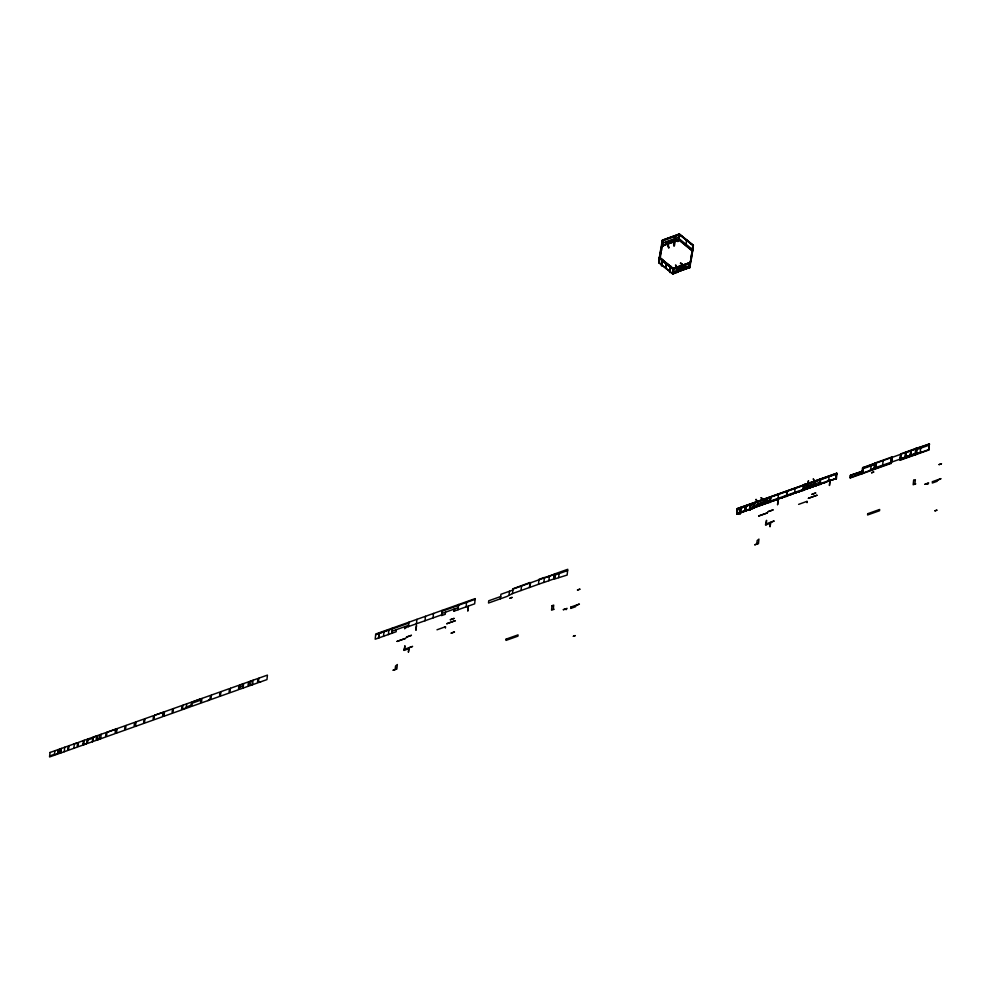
<?xml version="1.0" encoding="UTF-8"?>
<svg xmlns="http://www.w3.org/2000/svg" width="991" height="991" viewBox="0 0 991 991"><rect width="100%" height="100%" fill="white"/><g stroke="black" fill="none" stroke-linecap="round" stroke-linejoin="round"><path stroke-width="1.49" d="M666.571 244.22L667.129 242.089L666.906 244.096C666.175 234.756 671.811 258.515 666.72 242.002L674.995 239.054L674.908 241.408M674.995 239.054L674.97 241.061M765.919 501.124L765.832 503.44L766.551 498.857L766.031 503.378L766.501 501.322M766.712 498.993L766.093 503.032M54.864 750.757L54.443 754.721L58.011 753.457L58.258 749.555M60.117 751.859L60.389 749.295M60.885 752.925L61.368 748.44M64.242 751.735L64.725 747.251M73.867 748.304L74.35 743.82M82.922 745.083L83.393 740.599M84.26 740.289L83.801 744.637L86.601 743.646L87.059 739.298L78.512 742.346L78.029 746.83L86.576 743.783M92.361 741.726L92.733 738.221L87.902 739.955M92.708 741.602L93.166 737.254L96.536 736.053M97.019 740.066L97.49 735.582L106.049 732.547L105.566 737.031L97.019 740.066L99.831 738.939L99.93 738.06L99.1 738.357L99.373 735.768L100.302 734.591M100.686 738.766L101.156 734.281M116.529 733.129L117.012 728.645M135.519 726.366L135.99 721.882M154.447 715.316L153.977 719.8L162.524 716.753L163.007 712.269L154.447 715.316L162.995 712.405M163.998 716.233L164.469 711.749M186.642 703.858L186.221 707.834L182.505 709.147M200.269 700.315L200.405 698.989L192.403 702.012M207.937 700.6L210.042 699.349M243.08 688.088L243.551 683.604M251.07 680.928L250.636 685.054L251.491 685.103M252.569 684.719L253.052 680.235M260.732 681.808L258.453 682.13M378.537 638.031L379.045 633.323L388.906 629.805L388.385 634.649M378.612 638.13L379.119 633.398M383.505 636.383L384.012 631.663M391.767 633.323L392.325 628.096M396.35 629.669L396.127 631.763L375.18 639.22L375.738 634.005L475.209 598.601L474.652 603.829L453.705 611.274L453.94 609.18M404.836 626.659L404.613 628.752L406.669 627.216L441.577 614.891M404.229 649.365L404.935 645.748L404.452 650.232M408.416 626.684L408.899 622.199M416.443 623.835L416.926 619.338M424.99 620.787L425.473 616.303M433.017 617.926L433.501 613.441M436.994 629.793L445.554 626.721L445.405 628.071L444.984 626.944M442.048 610.406L441.565 615.597L445.232 614.296L445.455 612.203M454.411 611.026L454.634 608.932M458.077 609.725L458.635 604.498M466.104 606.864L466.575 602.379M500.455 598.775L500.926 594.29L512.867 590.041M509.064 595.219L509.485 591.243M512.669 593.485L506.946 596.471L488.513 603.024L488.749 600.781L500.69 596.532M521.043 590.5L521.526 586.015M529.974 583.005L529.504 587.49L530.135 582.448L513.004 588.778L512.496 593.547L543.811 582.398M530.024 587.304L530.507 582.819M538.485 584.294L539.017 579.326L544.344 577.431L543.935 582.46L553.808 578.942L554.403 574.037L567.756 569.292L567.137 575.053L554.923 578.893L555.356 574.929M548.828 580.714L549.423 575.957M554.489 575.238L554.118 578.732L554.972 578.422M558.639 577.567L559.06 573.603M683.963 267.211L677.658 269.453L677.361 272.327L673 273.912L658.804 262.466L659.411 257.003L659.436 262.726M689.488 267.359L672.604 273.838L658.953 262.801L659.51 257.586L673.558 268.734M660.328 253.721L660.799 249.236M660.625 254.353L660.378 258.156M660.7 253.969L661.294 250.463M662.545 240.057L659.944 258.279M661.753 250.215L662.05 246.078M662.409 246.363C665.853 229.714 657.182 252.222 666.361 243.687L666.584 241.593M662.917 245.842L666.497 244.021M661.393 265.662L662.285 259.394L661.629 265.848M665.655 243.935L665.878 241.841M666.485 244.158L666.72 241.953L668.69 247.639M670.374 243.117L666.968 244.232M665.717 268.412L666.324 263.296M670.597 242.684L674.115 241.779M669.743 271.658L670.647 266.145L669.99 272.587L670.399 266.443M674.338 241.358L678.265 239.958M675.082 236.676L674.71 241.482L675.404 236.936M675.428 236.738L675.193 238.98L677.894 241.593L674.933 239.475M672.604 273.838L673.186 268.177L672.641 273.281M673.137 270.952L673.422 268.288L690.393 262.528M673 273.912L673.558 268.66M678.191 240.404L666.955 244.281M693.316 245.632L679.12 234.186L678.426 239.834L678.984 234.656M658.804 262.466L662.694 240.379L679.269 234.483L678.711 239.735L692.313 251.02M679.529 234.186L678.946 239.921L679.492 234.743M679.058 240.095L682.303 242.622M680.817 270.295L677.596 271.93C679.095 269.292 672.827 259.555 676.94 268.66M682.601 242.956L685.376 245.111M684.694 269.329L681.337 270.531M685.685 245.434L688.46 247.589M686.094 244.343L686.565 239.859M684.93 268.908L689.005 267.793L677.435 271.546M685.537 267.037L685.314 269.056L685.4 266.74L677.373 269.75L685.76 267.198M686.069 267.211L685.846 269.304L687.915 267.781M688.757 247.911L692.003 250.525M672.877 268.92L689.996 262.466L689.302 268.115L689.847 262.937M689.575 268.004L690.046 262.181L689.835 267.706M691.334 258.762L691.805 254.278M692.275 251.256L692.944 245.074L692.362 250.735M692.622 250.438L693.18 245.186M692.709 251.095L693.353 245.334L679.343 234.037L662.322 240.169L659.288 257.957M739.881 512.657L736.932 514.193L737.638 508.556L737.217 514.094L740.017 513.028M740.847 507.826C739.843 521.984 739.15 507.665 740.834 508.296M739.93 513.883L740.711 507.454L741.02 508.222M740.921 507.949L740.426 512.582M741.157 512.273L737.23 513.747M748.639 509.609L745.121 510.514L745.22 511.245L745.814 506.215L745.418 511.121L745.133 510.452M749.01 509.485L752.937 508.086M750.076 510.278L750.856 503.849L750.076 510.278L750.571 503.948L750.67 504.679M753.098 508.024L753.643 502.846L754.287 503.044M753.866 503.118L753.098 507.949M753.94 502.672L753.371 507.925M753.804 508.197L754.213 502.648L753.804 508.197L750.298 509.027L753.247 508.321M757.669 506.128L757.88 504.134L757.731 506.451L736.932 514.193M766.551 498.857L766.278 501.582L766.997 497.804M765.845 523.942L766.551 520.325L766.068 524.809M768.198 502.623L768.285 501.805L803.193 489.467M769.165 501.892L753.878 507.404M770.924 497.123L769.809 502.499L770.862 497.135M774.689 500.418L777.91 498.783L774.689 500.344M778.059 498.411L778.542 493.927M787.04 495.611L790.892 494.571L782.172 497.68M785.727 496.07L782.159 497.755M786.396 496.59L786.941 491.425M791.264 494.521L794.497 492.886L791.276 494.447M794.633 492.515L795.116 488.018M798.226 491.623L795.005 493.184L798.226 491.548M798.61 504.369L807.17 501.297L807.021 502.648L806.6 501.533M802.314 490.173L798.734 491.858L814.986 485.999C816.274 482.444 810.068 473.041 815.543 483.819L807.07 486.792L804.407 484.153L807.132 486.482L806.922 488.452M803.144 485.206L803.044 486.048L836.751 473.909M804.023 485.342L802.97 490.694L803.528 485.516M806.711 488.575L807.355 484.265L807.12 488.377M814.924 485.763L815.085 483.596L807.529 486.284M815.556 483.757L815.32 485.962L823.905 482.406L820.114 484.252M816.027 485.602L816.25 483.509M803.614 489.703L819.247 484.562L819.953 479.26L820.114 484.599L820.598 479.446M828.191 476.956C832.378 481.638 817.699 485.07 827.646 481.081M828.154 481.391L831.375 479.83M835.983 478.529L831.907 479.978M836.119 478.901L836.54 473.351L835.822 478.665L831.895 480.053M836.404 478.802L836.825 473.178L737.354 508.656L737.725 509.362L753.606 503.217M850.278 477.972L850.377 475.358L862.455 471.481L850.65 475.259L850.278 477.972L891.256 463.317M850.798 475.63L850.427 477.427M862.678 467.603L862.22 473.648L862.678 467.678L876.032 462.847M868.562 471.047L874.285 468.062M870.68 469.796L871.101 465.832M874.619 463.354L874.112 468.124L916.972 453.321M882.659 465.076L883.142 460.592M891.751 457.037L891.256 463.392L891.751 457.037L876.044 462.686L875.276 469.003L875.883 463.392M891.64 461.88L892.123 457.396M916.018 448.613L929.372 443.869L928.889 449.988L900.138 460.22L900.906 453.841L900.286 459.688M906.133 452.491L905.563 456.962M910.518 455.476L911.039 450.533L910.456 455.228M900.621 453.94L916.328 448.279L915.696 454.2M916.576 448.489L916.118 454.46L916.328 448.279M916.972 449.505L916.539 453.469L922.547 451.834M920.255 452.156L920.676 448.18M929.372 443.869L928.617 450.013L929.224 444.414M807.058 486.891L808.52 480.709L807.083 486.717M675.218 238.893C673.905 258.639 671.502 231.014 677.955 241.185M690.355 262.677L673.422 268.288M662.285 240.392L679.343 234.037L693.353 245.409M673.372 272.946L677.212 272.067M689.154 266.913L689.587 264.461M689.439 267.644L693.167 245.26M689.909 266.951L692.845 250.042M659.956 257.92L672.889 268.846M658.953 262.838L658.866 262.181M662.607 260.311L662.112 264.944M666.633 263.556L665.94 268.412L666.435 267.942M670.312 266.901L670.882 266.331L670.585 267M683.617 265.662L680.582 263.011L683.84 265.402M764.358 499.786L760.865 497.668L766.278 501.582M662.459 240.9L679.033 235.003M662.223 243.142L678.798 237.245M667.178 242.176L674.747 239.463M674.834 240.664L678.711 239.735L661.74 245.557M662.137 245.607L679.194 239.624M662.917 245.768L666.633 244.443M673.335 268.809L659.362 257.288M673.471 269.54L690.046 263.643M673.223 271.782L689.81 265.885M689.674 267.161L677.596 271.93M375.663 634.736L392.238 628.839M458.548 605.241L475.135 599.332M756.257 499.427L757.273 501.805M392.225 628.988L408.8 623.079M441.961 611.286L458.536 605.39M74.325 743.956L77.558 742.816M106.978 732.349L115.526 729.302M239.859 685.215L243.526 683.901M391.99 631.23L408.565 625.321M441.713 613.528L458.3 607.632M59.472 749.617L61.306 748.961M737.279 509.015L836.961 473.624M192.279 703.164L200.839 700.117M512.966 589.063L544.294 577.914M544.443 577.728L554.316 574.223M544.418 577.976L554.291 574.458M737.279 509.312L770.416 497.668M59.324 750.905L61.169 750.249M239.636 687.308L243.303 685.995M554.266 575.313L567.62 570.556M59.187 752.181L61.033 751.525M186.308 706.992L191.152 705.27M49.649 755.984L54.493 754.262M83.021 744.105L83.888 743.795M753.606 505.806L770.18 499.91M803.342 488.105L819.916 482.208M757.954 504.308L766.105 501.471M874.595 463.639L916.477 448.65M862.814 468.037L876.193 462.983M906.034 452.553L915.932 448.787M929.508 444.241L916.328 448.353M741.392 511.851L743.634 510.984M770.453 501.508L774.318 500.48L758.103 506.314L758.226 504.01L765.746 501.149M828.018 481.019L830.272 480.152M836.268 478.405L736.796 513.796L737.354 508.581L836.825 473.252M862.554 468.867L874.483 464.618M915.882 449.889L929.236 445.145M740.339 512.929L750.014 509.176M900.373 458.895L915.498 453.705M850.129 477.6L891.12 462.946M662.087 245.917L662.545 240.082M690.269 262.888L692.92 245.483L679.269 234.483M683.579 265.588L680.383 263.371M679.046 238.67L692.697 249.67M659.337 257.437L673.347 268.734M659.436 258.317L673.087 269.329M662.174 260.683L670.226 267.174M755.898 499.452L756.938 501.929M928.753 449.629L899.989 459.861L900.769 454.312M915.709 449.146L915.151 453.556M915.436 453.457L900.373 458.821M911.386 450.682L910.828 455.092M910.729 450.917L910.172 455.327M906.406 452.466L905.848 456.863M906.121 452.565L905.427 457.024M875.71 468.433L876.329 462.586L875.425 468.532M863.099 467.938L862.356 473.178M862.306 471.183L850.377 475.358M787.511 491.214L786.532 496.132M770.503 496.85L769.957 502.028M770.366 497.321L769.809 502.499M673.694 268.264L673.137 273.442M750.422 504.877L749.927 509.523M745.727 506.55L745.046 511.257L745.542 506.624M50.033 752.479L49.55 756.963L58.097 753.916L58.58 749.431L50.033 752.479M59.522 749.097L59.039 753.581L67.599 750.546L68.082 746.05L59.522 749.097M69.011 745.715L68.54 750.212L77.087 747.164L77.571 742.68L69.011 745.715M88.001 738.964L87.518 743.448L96.077 740.401L96.561 735.917L88.001 738.964M106.991 732.213L106.508 736.697L115.055 733.65L115.538 729.165L106.991 732.213M116.48 728.831L115.997 733.315L124.556 730.268L125.039 725.784L116.48 728.831M125.968 725.449L125.498 729.933L134.045 726.898L134.528 722.402L125.968 725.449M135.47 722.067L134.987 726.564L143.546 723.517L144.017 719.032L135.47 722.067M144.959 718.698L144.475 723.182L153.035 720.135L153.518 715.651L144.959 718.698M163.949 711.934L163.465 716.419L172.025 713.384L172.496 708.899L163.949 711.934M173.437 708.565L172.954 713.049L181.514 710.002L181.997 705.518L173.437 708.565M182.926 705.183L182.455 709.667L191.003 706.62L191.486 702.136L182.926 705.183M192.427 701.801L191.944 706.286L200.504 703.251L200.975 698.754L192.427 701.801M201.916 698.42L201.433 702.916L209.993 699.869L210.476 695.385L201.916 698.42M211.405 695.05L210.934 699.535L219.482 696.487L219.965 692.003L211.405 695.05M220.906 691.668L220.423 696.153L228.983 693.105L229.454 688.621L220.906 691.668M230.395 688.287L229.912 692.771L238.472 689.736L238.955 685.252L230.395 688.287M239.884 684.917L239.413 689.402L247.961 686.354L248.444 681.87L239.884 684.917M249.385 681.535L248.902 686.02L257.462 682.972L257.933 678.488L249.385 681.535M258.874 678.154L258.391 682.638L266.951 679.603L267.434 675.106L258.874 678.154M393.192 670.189L396.846 669.024L397.317 664.54L395.533 666.014L395.26 668.603L396.09 668.318L395.991 669.198L393.192 670.189M397.057 641.412L405.604 638.365L397.057 641.412M404.043 649.452L403.882 650.43L408.775 648.709L408.403 652.214L409.209 647.742L412.59 646.405L404.043 649.452M406.533 637.064L411.376 635.342L406.533 637.064M416.455 625.556L415.972 630.053L416.455 625.556M446.792 623.711L455.34 620.676L446.792 623.711M450.36 619.722L454.027 618.421L450.36 619.722M451.215 633.125L454.435 631.973L451.215 633.125M468.322 606.356L467.839 610.852L468.322 606.356M509.993 598.18L512.05 597.449L509.993 598.18M506.104 639.133L505.967 640.409L517.909 636.16L518.045 634.884L506.104 639.133M552.037 605.687L551.553 610.183L554.142 609.254L553.288 609.205L553.721 605.092L552.037 605.687M563.371 609.676L566.158 608.821L566.072 609.663L567.038 608.375L563.371 609.676M570.841 607.074L570.705 608.437L575.536 606.715L575.635 605.873L579.401 604.039L570.841 607.074M577.493 590.017L579.834 589.187L577.493 590.017M573.38 636.259L575.226 635.603L573.38 636.259M754.808 544.765L758.462 543.601L758.933 539.116L757.149 540.603L756.876 543.192L757.706 542.895L757.607 543.774L754.808 544.765M758.672 515.989L767.22 512.954L758.672 515.989M765.659 524.028L765.498 525.019L770.391 523.285L770.019 526.791L770.825 522.319L774.206 520.981L765.659 524.028M768.149 511.641L772.992 509.919L768.149 511.641M778.071 500.145L777.588 504.63L778.071 500.145M778.294 498.646L781.788 497.891L778.294 498.646M808.408 498.3L816.956 495.252L808.408 498.3M811.976 494.298L815.643 492.998L811.976 494.298M829.938 480.945L829.467 485.429L829.938 480.945M863.235 467.479L862.777 473.45L863.235 467.479M871.609 472.769L873.666 472.026L871.609 472.769M867.72 513.71L867.583 514.986L879.525 510.737L879.661 509.473L867.72 513.71M891.466 457.21L890.983 463.416L891.466 457.21M905.675 452.144L905.279 457.495L905.675 452.144M916.043 448.452L915.56 454.671L916.043 448.452M913.652 480.276L913.169 484.76L915.758 483.831L914.904 483.781L915.35 479.669L913.652 480.276M924.987 484.252L927.774 483.397L927.687 484.24L928.654 482.951L924.987 484.252M932.457 481.663L932.32 483.013L937.164 481.292L937.251 480.449L941.016 478.616L932.457 481.663M939.109 464.593L941.45 463.763L939.109 464.593M934.996 510.836L936.842 510.179L934.996 510.836"/></g></svg>
